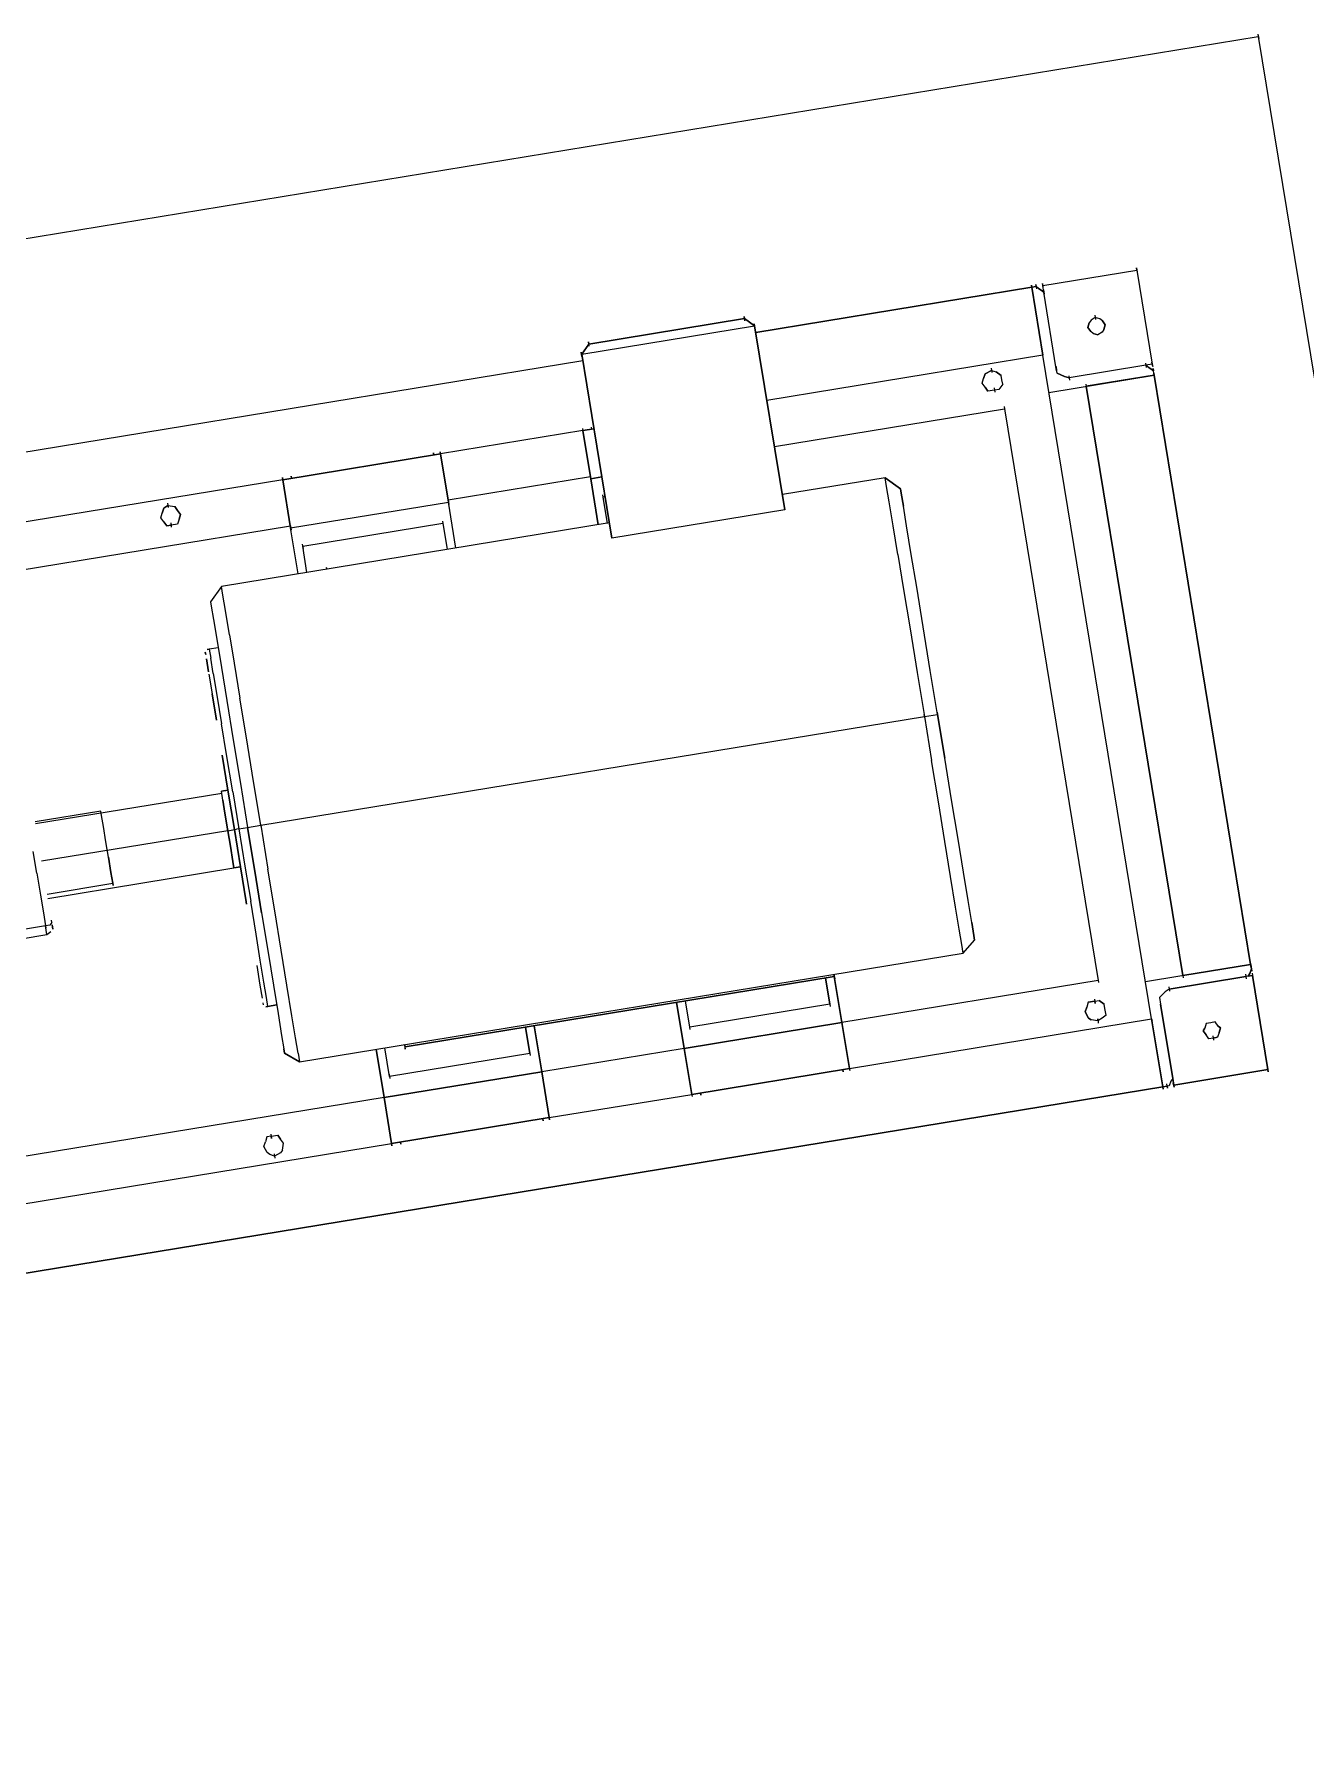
# Model space of a CAD drawing. Header units: metres. Extents: x 2 to 659295185, y -28 to 1124222152.
# Drawn here: x 655610.597 to 655611.799, y 1126539.763 to 1126541.382 of the extents above; entities that cross this region are included whole.
import ezdxf

# ---------------------------------------------------------------- set-up
doc = ezdxf.new("R2010")
doc.units = ezdxf.units.M
doc.header["$MEASUREMENT"] = 0
doc.layers.add('CCSM_C1_CUERPO CK$0$A-EQUIPOS', color=9, linetype='CONTINUOUS')

msp = doc.modelspace()

# ---------------------------------------------------------------- linework, layer by layer
at = {"layer": 'CCSM_C1_CUERPO CK$0$A-EQUIPOS', "lineweight": 5}
for p, q in [((655609.6068, 1126541.0275), (655611.754, 1126541.3795)), ((655609.6068, 1126541.0275), (655611.754, 1126541.3795)), ((655611.7537, 1126541.3815), (655611.754, 1126541.3795)), ((655611.7537, 1126541.3815), (655611.7544, 1126541.3774)), ((655611.754, 1126541.3795), (655612.9131, 1126534.3082)), ((655611.754, 1126541.3795), (655612.9131, 1126534.3082)), ((655611.5502, 1126541.1441), (655611.6392, 1126541.1587)), ((655611.5502, 1126541.1441), (655611.6392, 1126541.1587)), ((655611.6392, 1126541.1587), (655611.6389, 1126541.1607)), ((655611.6389, 1126541.1607), (655611.6396, 1126541.1566)), ((655611.6392, 1126541.1587), (655611.6538, 1126541.0696)), ((655611.6392, 1126541.1587), (655611.6538, 1126541.0696)), ((655611.5399, 1126541.1424), (655611.279, 1126541.0996)), ((655611.279, 1126541.0996), (655611.5399, 1126541.1424)), ((655611.5399, 1126541.1424), (655611.5395, 1126541.1444)), ((655611.5395, 1126541.1444), (655611.5402, 1126541.1403)), ((655611.5399, 1126541.1424), (655611.5395, 1126541.1444)), ((655611.5395, 1126541.1444), (655611.5402, 1126541.1403)), ((655611.544, 1126541.1431), (655611.5399, 1126541.1424)), ((655611.5399, 1126541.1424), (655611.544, 1126541.1431)), ((655611.5399, 1126541.1424), (655611.5504, 1126541.0782)), ((655611.5399, 1126541.1424), (655611.5504, 1126541.0782)), ((655611.5399, 1126541.1424), (655611.5504, 1126541.0782)), ((655611.5504, 1126541.0782), (655611.5399, 1126541.1424)), ((655611.544, 1126541.1431), (655611.5437, 1126541.1451)), ((655611.5437, 1126541.1451), (655611.5443, 1126541.141)), ((655611.5464, 1126541.1413), (655611.544, 1126541.1431)), ((655611.5464, 1126541.1413), (655611.544, 1126541.1431)), ((655611.5488, 1126541.1396), (655611.5464, 1126541.1413)), ((655611.5464, 1126541.1413), (655611.5488, 1126541.1396)), ((655611.5512, 1126541.1379), (655611.5488, 1126541.1396)), ((655611.5488, 1126541.1396), (655611.5512, 1126541.1379)), ((655611.5502, 1126541.1441), (655611.5499, 1126541.1461)), ((655611.5499, 1126541.1461), (655611.5505, 1126541.142)), ((655611.5512, 1126541.1379), (655611.5502, 1126541.1441)), ((655611.5512, 1126541.1379), (655611.5502, 1126541.1441)), ((655611.5509, 1126541.1399), (655611.5516, 1126541.1358)), ((655611.5631, 1126541.0654), (655611.5512, 1126541.1379)), ((655611.5631, 1126541.0654), (655611.5512, 1126541.1379)), ((655611.2686, 1126541.1107), (655611.268, 1126541.1148)), ((655611.268, 1126541.1148), (655611.2683, 1126541.1128)), ((655611.5995, 1126541.116), (655611.6001, 1126541.1119)), ((655611.1144, 1126541.079), (655611.2779, 1126541.1058)), ((655611.1213, 1126541.0887), (655611.2683, 1126541.1128)), ((655611.2683, 1126541.1128), (655611.1213, 1126541.0887)), ((655611.2779, 1126541.1058), (655611.2683, 1126541.1128)), ((655611.2683, 1126541.1128), (655611.2779, 1126541.1058)), ((655611.2783, 1126541.1038), (655611.2776, 1126541.1079)), ((655611.2776, 1126541.1079), (655611.2779, 1126541.1058)), ((655611.3064, 1126540.9319), (655611.2779, 1126541.1058)), ((655611.2779, 1126541.1058), (655611.3064, 1126540.9319)), ((655611.5943, 1126541.1088), (655611.5929, 1126541.1043)), ((655611.5929, 1126541.1043), (655611.5943, 1126541.1088)), ((655611.5929, 1126541.1043), (655611.5956, 1126541.1005)), ((655611.5956, 1126541.1005), (655611.5929, 1126541.1043)), ((655611.596, 1126541.1112), (655611.5943, 1126541.1088)), ((655611.596, 1126541.1112), (655611.5943, 1126541.1088)), ((655611.598, 1126541.0988), (655611.5956, 1126541.1005)), ((655611.598, 1126541.0988), (655611.5956, 1126541.1005)), ((655611.5998, 1126541.1139), (655611.596, 1126541.1112)), ((655611.5998, 1126541.1139), (655611.596, 1126541.1112)), ((655611.6025, 1126541.0974), (655611.598, 1126541.0988)), ((655611.598, 1126541.0988), (655611.6025, 1126541.0974)), ((655611.6043, 1126541.1125), (655611.5998, 1126541.1139)), ((655611.6043, 1126541.1125), (655611.5998, 1126541.1139)), ((655611.6063, 1126541.1001), (655611.6025, 1126541.0974)), ((655611.6063, 1126541.1001), (655611.6025, 1126541.0974)), ((655611.6067, 1126541.1108), (655611.6043, 1126541.1125)), ((655611.6067, 1126541.1108), (655611.6043, 1126541.1125)), ((655611.608, 1126541.1025), (655611.6063, 1126541.1001)), ((655611.608, 1126541.1025), (655611.6063, 1126541.1001)), ((655611.6094, 1126541.107), (655611.6067, 1126541.1108)), ((655611.6067, 1126541.1108), (655611.6094, 1126541.107)), ((655611.608, 1126541.1025), (655611.6094, 1126541.107)), ((655611.6094, 1126541.107), (655611.608, 1126541.1025)), ((655611.1144, 1126541.079), (655611.1213, 1126541.0887)), ((655611.1213, 1126541.0887), (655611.1144, 1126541.079)), ((655611.1216, 1126541.0866), (655611.1209, 1126541.0907)), ((655611.1209, 1126541.0907), (655611.1213, 1126541.0887)), ((655611.1154, 1126541.0728), (655609.8854, 1126540.8712)), ((655611.1154, 1126541.0728), (655609.8854, 1126540.8712)), ((655611.1147, 1126541.0769), (655611.114, 1126541.0811)), ((655611.114, 1126541.0811), (655611.1144, 1126541.079)), ((655611.1429, 1126540.9051), (655611.1144, 1126541.079)), ((655611.1144, 1126541.079), (655611.1429, 1126540.9051)), ((655611.5504, 1126541.0782), (655611.2895, 1126541.0354)), ((655611.5504, 1126541.0782), (655611.2895, 1126541.0354)), ((655611.5507, 1126541.0761), (655611.55, 1126541.0803)), ((655611.55, 1126541.0803), (655611.5504, 1126541.0782)), ((655611.5504, 1126541.0782), (655611.55, 1126541.0803)), ((655611.55, 1126541.0803), (655611.5504, 1126541.0782)), ((655611.5504, 1126541.0782), (655611.55, 1126541.0803)), ((655611.6532, 1126540.4508), (655611.5504, 1126541.0782)), ((655611.6532, 1126540.4508), (655611.5504, 1126541.0782)), ((655611.5628, 1126541.0675), (655611.5634, 1126541.0633)), ((655611.6476, 1126541.0686), (655611.5752, 1126541.0567)), ((655611.6476, 1126541.0686), (655611.5752, 1126541.0567)), ((655611.6473, 1126541.0707), (655611.648, 1126541.0665)), ((655611.6538, 1126541.0696), (655611.6476, 1126541.0686)), ((655611.6538, 1126541.0696), (655611.6476, 1126541.0686)), ((655611.65, 1126541.0669), (655611.6476, 1126541.0686)), ((655611.65, 1126541.0669), (655611.6476, 1126541.0686)), ((655611.6524, 1126541.0652), (655611.65, 1126541.0669)), ((655611.65, 1126541.0669), (655611.6524, 1126541.0652)), ((655611.6542, 1126541.0676), (655611.6535, 1126541.0717)), ((655611.6538, 1126541.0696), (655611.6542, 1126541.0676)), ((655611.493, 1126541.0518), (655611.4944, 1126541.0563)), ((655611.493, 1126541.0518), (655611.4944, 1126541.0563)), ((655611.4958, 1126541.048), (655611.493, 1126541.0518)), ((655611.4958, 1126541.048), (655611.493, 1126541.0518)), ((655611.4944, 1126541.0563), (655611.4958, 1126541.0607)), ((655611.4958, 1126541.0607), (655611.4944, 1126541.0563)), ((655611.4958, 1126541.0607), (655611.5017, 1126541.0638)), ((655611.5017, 1126541.0638), (655611.4958, 1126541.0607)), ((655611.5014, 1126541.0659), (655611.502, 1126541.0618)), ((655611.5017, 1126541.0638), (655611.5062, 1126541.0624)), ((655611.5017, 1126541.0638), (655611.5062, 1126541.0624)), ((655611.5017, 1126541.0638), (655611.502, 1126541.0618)), ((655611.5017, 1126541.0638), (655611.502, 1126541.0618)), ((655611.5017, 1126541.0638), (655611.502, 1126541.0618)), ((655611.5062, 1126541.0624), (655611.511, 1126541.059)), ((655611.511, 1126541.059), (655611.5062, 1126541.0624)), ((655611.5124, 1126541.0507), (655611.5089, 1126541.0459)), ((655611.5124, 1126541.0507), (655611.5089, 1126541.0459)), ((655611.5117, 1126541.0548), (655611.511, 1126541.059)), ((655611.5117, 1126541.0548), (655611.511, 1126541.059)), ((655611.5124, 1126541.0507), (655611.5117, 1126541.0548)), ((655611.5124, 1126541.0507), (655611.5117, 1126541.0548)), ((655611.5561, 1126541.043), (655611.6555, 1126541.0593)), ((655611.5561, 1126541.043), (655611.6555, 1126541.0593)), ((655611.5638, 1126541.0612), (655611.5631, 1126541.0654)), ((655611.5638, 1126541.0612), (655611.5631, 1126541.0654)), ((655611.5707, 1126541.0581), (655611.5638, 1126541.0612)), ((655611.5638, 1126541.0612), (655611.5707, 1126541.0581)), ((655611.5752, 1126541.0567), (655611.5707, 1126541.0581)), ((655611.5707, 1126541.0581), (655611.5752, 1126541.0567)), ((655611.5748, 1126541.0588), (655611.5755, 1126541.0547)), ((655611.5748, 1126541.0588), (655611.5752, 1126541.0567)), ((655611.591, 1126541.0508), (655611.5917, 1126541.0467)), ((655611.5913, 1126541.0488), (655611.6555, 1126541.0593)), ((655611.6555, 1126541.0593), (655611.5913, 1126541.0488)), ((655611.6549, 1126541.0634), (655611.6524, 1126541.0652)), ((655611.6524, 1126541.0652), (655611.6549, 1126541.0634)), ((655611.6545, 1126541.0655), (655611.6549, 1126541.0634)), ((655611.6552, 1126541.0613), (655611.6545, 1126541.0655)), ((655611.6555, 1126541.0593), (655611.6549, 1126541.0634)), ((655611.6555, 1126541.0593), (655611.6549, 1126541.0634)), ((655611.6559, 1126541.0572), (655611.6552, 1126541.0613)), ((655611.6552, 1126541.0613), (655611.6559, 1126541.0572)), ((655611.7468, 1126540.5023), (655611.6555, 1126541.0593)), ((655611.6555, 1126541.0593), (655611.7468, 1126540.5023)), ((655611.4958, 1126541.048), (655611.4985, 1126541.0442)), ((655611.4985, 1126541.0442), (655611.4958, 1126541.048)), ((655611.5048, 1126541.0452), (655611.4985, 1126541.0442)), ((655611.5048, 1126541.0452), (655611.4985, 1126541.0442)), ((655611.5044, 1126541.0473), (655611.5048, 1126541.0452)), ((655611.5044, 1126541.0473), (655611.5051, 1126541.0431)), ((655611.5044, 1126541.0473), (655611.5048, 1126541.0452)), ((655611.5044, 1126541.0473), (655611.5048, 1126541.0452)), ((655611.5089, 1126541.0459), (655611.5048, 1126541.0452)), ((655611.5089, 1126541.0459), (655611.5048, 1126541.0452)), ((655611.5913, 1126541.0488), (655611.6826, 1126540.4918)), ((655611.6826, 1126540.4918), (655611.5913, 1126541.0488)), ((655611.2966, 1126540.9919), (655611.514, 1126541.0276)), ((655611.2966, 1126540.9919), (655611.514, 1126541.0276)), ((655611.5137, 1126541.0296), (655611.5144, 1126541.0255)), ((655611.514, 1126541.0276), (655611.6026, 1126540.4871)), ((655611.514, 1126541.0276), (655611.6026, 1126540.4871)), ((655611.1155, 1126541.0069), (655610.981, 1126540.9849)), ((655611.1155, 1126541.0069), (655610.981, 1126540.9849)), ((655611.1152, 1126541.009), (655611.1159, 1126541.0048)), ((655611.1152, 1126541.009), (655611.1155, 1126541.0069)), ((655611.1259, 1126541.0086), (655611.1155, 1126541.0069)), ((655611.1155, 1126541.0069), (655611.1259, 1126541.0086)), ((655611.1155, 1126541.0069), (655611.123, 1126540.9614)), ((655611.123, 1126540.9614), (655611.1155, 1126541.0069)), ((655611.1235, 1126541.0103), (655611.1238, 1126541.0083)), ((655611.1235, 1126541.0103), (655611.1238, 1126541.0083)), ((655610.9744, 1126540.9859), (655610.9747, 1126540.9838)), ((655610.9747, 1126540.9838), (655610.9744, 1126540.9859)), ((655610.981, 1126540.9849), (655610.9806, 1126540.9869)), ((655610.9806, 1126540.9869), (655610.9813, 1126540.9828)), ((655610.981, 1126540.9849), (655610.8319, 1126540.9604)), ((655610.8319, 1126540.9604), (655610.981, 1126540.9849)), ((655610.9884, 1126540.9393), (655610.981, 1126540.9849)), ((655610.981, 1126540.9849), (655610.9884, 1126540.9393)), ((655610.8319, 1126540.9604), (655609.8959, 1126540.807)), ((655610.8319, 1126540.9604), (655609.8959, 1126540.807)), ((655610.8322, 1126540.9583), (655610.8315, 1126540.9625)), ((655610.8315, 1126540.9625), (655610.8319, 1126540.9604)), ((655610.8319, 1126540.9604), (655610.8393, 1126540.9149)), ((655610.8393, 1126540.9149), (655610.8319, 1126540.9604)), ((655610.8398, 1126540.9638), (655610.8401, 1126540.9618)), ((655610.8401, 1126540.9618), (655610.8398, 1126540.9638)), ((655610.9881, 1126540.9414), (655611.1227, 1126540.9634)), ((655610.9881, 1126540.9414), (655611.1227, 1126540.9634)), ((655611.1233, 1126540.9593), (655611.1227, 1126540.9634)), ((655611.1227, 1126540.9634), (655611.123, 1126540.9614)), ((655611.1334, 1126540.9631), (655611.123, 1126540.9614)), ((655611.123, 1126540.9614), (655611.1334, 1126540.9631)), ((655611.123, 1126540.9614), (655611.1301, 1126540.9179)), ((655611.1301, 1126540.9179), (655611.123, 1126540.9614)), ((655611.4014, 1126540.9623), (655611.3041, 1126540.9464)), ((655611.4014, 1126540.9623), (655611.3041, 1126540.9464)), ((655611.4027, 1126540.9541), (655611.4014, 1126540.9623)), ((655611.4014, 1126540.9623), (655611.4159, 1126540.952)), ((655611.4159, 1126540.952), (655611.4014, 1126540.9623)), ((655611.4051, 1126540.9396), (655611.4027, 1126540.9541)), ((655610.7228, 1126540.9383), (655610.7235, 1126540.9341)), ((655610.8393, 1126540.9149), (655610.9884, 1126540.9393)), ((655610.8393, 1126540.9149), (655610.9884, 1126540.9393)), ((655610.9881, 1126540.9414), (655610.9888, 1126540.9372)), ((655610.9881, 1126540.9414), (655610.9884, 1126540.9393)), ((655610.9955, 1126540.8958), (655610.9884, 1126540.9393)), ((655610.9955, 1126540.8958), (655610.9884, 1126540.9393)), ((655611.134, 1126540.9462), (655611.1347, 1126540.942)), ((655611.1364, 1126540.9444), (655611.1343, 1126540.9441)), ((655611.1364, 1126540.9444), (655611.1343, 1126540.9441)), ((655611.1343, 1126540.9441), (655611.1384, 1126540.9192)), ((655611.1343, 1126540.9441), (655611.1384, 1126540.9192)), ((655611.4089, 1126540.9168), (655611.4051, 1126540.9396)), ((655611.4159, 1126540.952), (655611.4165, 1126540.9478)), ((655611.4165, 1126540.9478), (655611.4159, 1126540.952)), ((655611.4165, 1126540.9478), (655611.4186, 1126540.9354)), ((655611.4186, 1126540.9354), (655611.4165, 1126540.9478)), ((655610.7166, 1126540.9245), (655610.7179, 1126540.929)), ((655610.7166, 1126540.9245), (655610.7179, 1126540.929)), ((655610.7193, 1126540.9207), (655610.7166, 1126540.9245)), ((655610.7193, 1126540.9207), (655610.7166, 1126540.9245)), ((655610.7179, 1126540.929), (655610.7193, 1126540.9335)), ((655610.7193, 1126540.9335), (655610.7179, 1126540.929)), ((655610.7193, 1126540.9335), (655610.7231, 1126540.9362)), ((655610.7231, 1126540.9362), (655610.7193, 1126540.9335)), ((655610.7193, 1126540.9207), (655610.7221, 1126540.9169)), ((655610.7221, 1126540.9169), (655610.7193, 1126540.9207)), ((655610.7231, 1126540.9362), (655610.7297, 1126540.9352)), ((655610.7231, 1126540.9362), (655610.7297, 1126540.9352)), ((655610.7231, 1126540.9362), (655610.7235, 1126540.9341)), ((655610.7231, 1126540.9362), (655610.7235, 1126540.9341)), ((655610.7231, 1126540.9362), (655610.7235, 1126540.9341)), ((655610.7297, 1126540.9352), (655610.7324, 1126540.9314)), ((655610.7324, 1126540.9314), (655610.7297, 1126540.9352)), ((655610.7324, 1126540.9314), (655610.7352, 1126540.9276)), ((655610.7352, 1126540.9276), (655610.7324, 1126540.9314)), ((655610.7338, 1126540.9231), (655610.7324, 1126540.9186)), ((655610.7338, 1126540.9231), (655610.7324, 1126540.9186)), ((655610.7352, 1126540.9276), (655610.7338, 1126540.9231)), ((655610.7338, 1126540.9231), (655610.7352, 1126540.9276)), ((655610.9829, 1126540.9214), (655610.9835, 1126540.9172)), ((655611.3064, 1126540.9319), (655611.1429, 1126540.9051)), ((655611.3061, 1126540.934), (655611.3064, 1126540.9319)), ((655611.4216, 1126540.9168), (655611.4186, 1126540.9354)), ((655611.4216, 1126540.9168), (655611.4186, 1126540.9354)), ((655609.9465, 1126540.7707), (655610.839, 1126540.9169)), ((655609.9465, 1126540.7707), (655610.839, 1126540.9169)), ((655610.7221, 1126540.9169), (655610.7262, 1126540.9176)), ((655610.7262, 1126540.9176), (655610.7221, 1126540.9169)), ((655610.7259, 1126540.9197), (655610.7262, 1126540.9176)), ((655610.7259, 1126540.9197), (655610.7265, 1126540.9155)), ((655610.7259, 1126540.9197), (655610.7262, 1126540.9176)), ((655610.7259, 1126540.9197), (655610.7262, 1126540.9176)), ((655610.7324, 1126540.9186), (655610.7262, 1126540.9176)), ((655610.7324, 1126540.9186), (655610.7262, 1126540.9176)), ((655611.1405, 1126540.9196), (655610.774, 1126540.8595)), ((655611.1405, 1126540.9196), (655610.774, 1126540.8595)), ((655610.839, 1126540.9169), (655610.8397, 1126540.9128)), ((655610.839, 1126540.9169), (655610.8393, 1126540.9149)), ((655610.8465, 1126540.8714), (655610.8393, 1126540.9149)), ((655610.8465, 1126540.8714), (655610.8393, 1126540.9149)), ((655610.8507, 1126540.8976), (655610.9832, 1126540.9193)), ((655610.8507, 1126540.8976), (655610.9832, 1126540.9193)), ((655610.9832, 1126540.9193), (655610.9873, 1126540.8945)), ((655610.9832, 1126540.9193), (655610.9873, 1126540.8945)), ((655611.1425, 1126540.9072), (655611.1429, 1126540.9051)), ((655611.4133, 1126540.8899), (655611.4089, 1126540.9168)), ((655611.426, 1126540.8898), (655611.4216, 1126540.9168)), ((655611.426, 1126540.8898), (655611.4216, 1126540.9168)), ((655610.8503, 1126540.8997), (655610.851, 1126540.8955)), ((655610.8547, 1126540.8727), (655610.8507, 1126540.8976)), ((655610.8547, 1126540.8727), (655610.8507, 1126540.8976)), ((655611.4133, 1126540.8899), (655611.4187, 1126540.8567)), ((655611.4311, 1126540.8588), (655611.426, 1126540.8898)), ((655611.4311, 1126540.8588), (655611.426, 1126540.8898)), ((655610.873, 1126540.8779), (655610.8734, 1126540.8758)), ((655610.873, 1126540.8779), (655610.8734, 1126540.8758)), ((655610.774, 1126540.8595), (655610.7636, 1126540.845)), ((655610.774, 1126540.8595), (655610.7636, 1126540.845)), ((655610.7753, 1126540.8512), (655610.774, 1126540.8595)), ((655611.4187, 1126540.8567), (655611.4248, 1126540.8195)), ((655611.4372, 1126540.8215), (655611.4311, 1126540.8588)), ((655611.4372, 1126540.8215), (655611.4311, 1126540.8588)), ((655610.7636, 1126540.845), (655610.7643, 1126540.8409)), ((655610.7636, 1126540.845), (655610.7643, 1126540.8409)), ((655610.7643, 1126540.8409), (655610.7663, 1126540.8285)), ((655610.7643, 1126540.8409), (655610.7663, 1126540.8285)), ((655610.7777, 1126540.8367), (655610.7753, 1126540.8512)), ((655610.7663, 1126540.8285), (655610.7694, 1126540.8098)), ((655610.7663, 1126540.8285), (655610.7694, 1126540.8098)), ((655610.7815, 1126540.8139), (655610.7777, 1126540.8367)), ((655610.7694, 1126540.8098), (655610.7738, 1126540.7829)), ((655610.7694, 1126540.8098), (655610.7738, 1126540.7829)), ((655610.7815, 1126540.8139), (655610.7859, 1126540.787)), ((655611.4248, 1126540.8195), (655611.4316, 1126540.7781)), ((655611.444, 1126540.7801), (655611.4372, 1126540.8215)), ((655611.444, 1126540.7801), (655611.4372, 1126540.8215)), ((655610.7586, 1126540.7975), (655610.759, 1126540.7954)), ((655610.759, 1126540.7954), (655610.7586, 1126540.7975)), ((655610.7597, 1126540.7912), (655610.7617, 1126540.7788)), ((655610.7617, 1126540.7788), (655610.7597, 1126540.7912)), ((655610.7604, 1126540.7999), (655610.7624, 1126540.8002)), ((655610.7624, 1126540.8002), (655610.7604, 1126540.7999)), ((655610.7707, 1126540.8016), (655610.7624, 1126540.8002)), ((655610.7707, 1126540.8016), (655610.7624, 1126540.8002)), ((655610.7624, 1126540.8002), (655610.7638, 1126540.7919)), ((655610.7662, 1126540.7774), (655610.7638, 1126540.7919)), ((655610.762, 1126540.7767), (655610.7651, 1126540.7581)), ((655610.7662, 1126540.7774), (655610.7696, 1126540.7567)), ((655610.7738, 1126540.7829), (655610.7789, 1126540.7519)), ((655610.7738, 1126540.7829), (655610.7789, 1126540.7519)), ((655610.7859, 1126540.787), (655610.7913, 1126540.7539)), ((655611.4316, 1126540.7781), (655611.4384, 1126540.7366)), ((655611.4508, 1126540.7387), (655611.444, 1126540.7801)), ((655611.4508, 1126540.7387), (655611.444, 1126540.7801)), ((655610.7651, 1126540.7581), (655610.7692, 1126540.7333)), ((655610.7692, 1126540.7333), (655610.7651, 1126540.7581)), ((655610.7696, 1126540.7567), (655610.774, 1126540.7298)), ((655610.7789, 1126540.7519), (655610.785, 1126540.7146)), ((655610.7789, 1126540.7519), (655610.785, 1126540.7146)), ((655610.7974, 1126540.7166), (655610.7913, 1126540.7539)), ((655610.7787, 1126540.7008), (655610.774, 1126540.7298)), ((655610.811, 1126540.6338), (655611.4384, 1126540.7366)), ((655611.438, 1126540.7387), (655611.4387, 1126540.7346)), ((655611.4384, 1126540.7366), (655611.4508, 1126540.7387)), ((655611.4384, 1126540.7366), (655611.4452, 1126540.6952)), ((655611.4505, 1126540.7407), (655611.4511, 1126540.7366)), ((655611.4508, 1126540.7387), (655611.4576, 1126540.6973)), ((655611.4576, 1126540.6973), (655611.4508, 1126540.7387)), ((655610.785, 1126540.7146), (655610.7918, 1126540.6732)), ((655610.785, 1126540.7146), (655610.7918, 1126540.6732)), ((655610.8042, 1126540.6752), (655610.7974, 1126540.7166)), ((655610.7746, 1126540.7001), (655610.78, 1126540.667)), ((655610.78, 1126540.667), (655610.7746, 1126540.7001)), ((655610.78, 1126540.667), (655610.7746, 1126540.7001)), ((655610.7845, 1126540.6656), (655610.7787, 1126540.7008)), ((655611.4516, 1126540.6559), (655611.4452, 1126540.6952)), ((655611.464, 1126540.6579), (655611.4576, 1126540.6973)), ((655611.464, 1126540.6579), (655611.4576, 1126540.6973)), ((655610.7742, 1126540.6639), (655610.5981, 1126540.6351)), ((655610.7742, 1126540.6639), (655610.5981, 1126540.6351)), ((655610.7738, 1126540.666), (655610.78, 1126540.667)), ((655610.78, 1126540.667), (655610.7738, 1126540.666)), ((655610.7752, 1126540.6577), (655610.7738, 1126540.666)), ((655610.7752, 1126540.6577), (655610.7738, 1126540.666)), ((655610.78, 1126540.667), (655610.7861, 1126540.6297)), ((655610.7861, 1126540.6297), (655610.78, 1126540.667)), ((655610.7845, 1126540.6656), (655610.7903, 1126540.6304)), ((655610.7918, 1126540.6732), (655610.7986, 1126540.6318)), ((655610.7918, 1126540.6732), (655610.7986, 1126540.6318)), ((655610.811, 1126540.6338), (655610.8042, 1126540.6752)), ((655610.6599, 1126540.6473), (655610.5978, 1126540.6371)), ((655610.6606, 1126540.6432), (655610.6599, 1126540.6473)), ((655610.6606, 1126540.6432), (655610.6599, 1126540.6473)), ((655610.7752, 1126540.6577), (655610.7772, 1126540.6453)), ((655610.7772, 1126540.6453), (655610.7752, 1126540.6577)), ((655610.7752, 1126540.6577), (655610.7772, 1126540.6453)), ((655610.7772, 1126540.6453), (655610.7752, 1126540.6577)), ((655610.7772, 1126540.6453), (655610.7799, 1126540.6287)), ((655610.7799, 1126540.6287), (655610.7772, 1126540.6453)), ((655610.7772, 1126540.6453), (655610.7799, 1126540.6287)), ((655610.7799, 1126540.6287), (655610.7772, 1126540.6453)), ((655611.4577, 1126540.6186), (655611.4516, 1126540.6559)), ((655611.4702, 1126540.6206), (655611.464, 1126540.6579)), ((655611.4702, 1126540.6206), (655611.464, 1126540.6579)), ((655610.6623, 1126540.6328), (655610.6606, 1126540.6432)), ((655610.6623, 1126540.6328), (655610.6606, 1126540.6432)), ((655610.6647, 1126540.6183), (655610.6623, 1126540.6328)), ((655610.6647, 1126540.6183), (655610.6623, 1126540.6328)), ((655610.7796, 1126540.6308), (655610.7803, 1126540.6266)), ((655610.7803, 1126540.6266), (655610.7796, 1126540.6308)), ((655610.7799, 1126540.6287), (655610.7861, 1126540.6297)), ((655610.7861, 1126540.6297), (655610.7882, 1126540.6301)), ((655610.7861, 1126540.6297), (655610.7919, 1126540.5945)), ((655610.7919, 1126540.5945), (655610.7861, 1126540.6297)), ((655610.7903, 1126540.6304), (655610.7882, 1126540.6301)), ((655610.7899, 1126540.6325), (655610.7906, 1126540.6283)), ((655610.7903, 1126540.6304), (655610.7986, 1126540.6318)), ((655610.7903, 1126540.6304), (655610.796, 1126540.5952)), ((655610.7982, 1126540.6338), (655610.7989, 1126540.6297)), ((655610.7986, 1126540.6318), (655610.811, 1126540.6338)), ((655610.8053, 1126540.5904), (655610.7986, 1126540.6318)), ((655610.7986, 1126540.6318), (655610.8053, 1126540.5904)), ((655610.8106, 1126540.6359), (655610.8113, 1126540.6317)), ((655610.811, 1126540.6338), (655610.8178, 1126540.5924)), ((655610.7799, 1126540.6287), (655610.6039, 1126540.5999)), ((655610.6671, 1126540.6038), (655610.6647, 1126540.6183)), ((655610.6671, 1126540.6038), (655610.6647, 1126540.6183)), ((655610.7823, 1126540.6142), (655610.7799, 1126540.6287)), ((655610.7799, 1126540.6287), (655610.7823, 1126540.6142)), ((655610.7823, 1126540.6142), (655610.7799, 1126540.6287)), ((655610.7823, 1126540.6142), (655610.7799, 1126540.6287)), ((655610.7847, 1126540.5997), (655610.7823, 1126540.6142)), ((655610.7823, 1126540.6142), (655610.7847, 1126540.5997)), ((655611.4632, 1126540.5855), (655611.4577, 1126540.6186)), ((655611.4752, 1126540.5896), (655611.4702, 1126540.6206)), ((655611.4752, 1126540.5896), (655611.4702, 1126540.6206)), ((655610.5994, 1126540.5885), (655610.596, 1126540.6092)), ((655610.6694, 1126540.5893), (655610.6671, 1126540.6038)), ((655610.6671, 1126540.6038), (655610.6694, 1126540.5893)), ((655610.7857, 1126540.5935), (655610.7847, 1126540.5997)), ((655610.7847, 1126540.5997), (655610.7857, 1126540.5935)), ((655610.5994, 1126540.5885), (655610.6028, 1126540.5678)), ((655610.6097, 1126540.5647), (655610.7857, 1126540.5935)), ((655610.6097, 1126540.5647), (655610.7857, 1126540.5935)), ((655610.6711, 1126540.579), (655610.6694, 1126540.5893)), ((655610.6694, 1126540.5893), (655610.6711, 1126540.579)), ((655610.6708, 1126540.5811), (655610.6715, 1126540.5769)), ((655610.7919, 1126540.5945), (655610.7857, 1126540.5935)), ((655610.7857, 1126540.5935), (655610.7919, 1126540.5945)), ((655610.7973, 1126540.5614), (655610.7919, 1126540.5945)), ((655610.7919, 1126540.5945), (655610.7973, 1126540.5614)), ((655610.7973, 1126540.5614), (655610.7919, 1126540.5945)), ((655610.796, 1126540.5952), (655610.8015, 1126540.5621)), ((655610.8118, 1126540.551), (655610.8053, 1126540.5904)), ((655610.8053, 1126540.5904), (655610.8118, 1126540.551)), ((655610.8242, 1126540.553), (655610.8178, 1126540.5924)), ((655611.4679, 1126540.5565), (655611.4632, 1126540.5855)), ((655611.4797, 1126540.5627), (655611.4752, 1126540.5896)), ((655611.4797, 1126540.5627), (655611.4752, 1126540.5896)), ((655610.6028, 1126540.5678), (655610.6055, 1126540.5512)), ((655610.609, 1126540.5688), (655610.6711, 1126540.579)), ((655610.6715, 1126540.5769), (655610.6711, 1126540.579)), ((655610.6711, 1126540.579), (655610.6715, 1126540.5769)), ((655610.6055, 1126540.5512), (655610.6075, 1126540.5388)), ((655610.7977, 1126540.5593), (655610.7973, 1126540.5614)), ((655610.7973, 1126540.5614), (655610.7977, 1126540.5593)), ((655610.8066, 1126540.531), (655610.8015, 1126540.5621)), ((655610.8118, 1126540.551), (655610.8179, 1126540.5137)), ((655610.8118, 1126540.551), (655610.8179, 1126540.5137)), ((655610.8303, 1126540.5158), (655610.8242, 1126540.553)), ((655611.4713, 1126540.5358), (655611.4679, 1126540.5565)), ((655611.4831, 1126540.542), (655611.4797, 1126540.5627)), ((655611.4831, 1126540.542), (655611.4797, 1126540.5627)), ((655610.6075, 1126540.5388), (655610.5579, 1126540.5306)), ((655610.6072, 1126540.5409), (655610.6079, 1126540.5367)), ((655610.6117, 1126540.5395), (655610.6075, 1126540.5388)), ((655610.6089, 1126540.5305), (655610.6075, 1126540.5388)), ((655610.6089, 1126540.5305), (655610.6127, 1126540.5333)), ((655610.6134, 1126540.5419), (655610.6117, 1126540.5395)), ((655610.6134, 1126540.5419), (655610.6131, 1126540.544)), ((655610.6138, 1126540.5398), (655610.6141, 1126540.5377)), ((655610.6141, 1126540.5377), (655610.6138, 1126540.5398)), ((655610.6144, 1126540.5357), (655610.6141, 1126540.5377)), ((655610.6141, 1126540.5377), (655610.6144, 1126540.5357)), ((655610.6144, 1126540.5357), (655610.6141, 1126540.5377)), ((655611.4737, 1126540.5213), (655611.4713, 1126540.5358)), ((655611.4851, 1126540.5295), (655611.4831, 1126540.542)), ((655611.4831, 1126540.542), (655611.4851, 1126540.5295)), ((655610.5592, 1126540.5224), (655610.6089, 1126540.5305)), ((655610.8106, 1126540.5062), (655610.8066, 1126540.531)), ((655610.8358, 1126540.4826), (655610.8303, 1126540.5158)), ((655611.475, 1126540.513), (655611.4737, 1126540.5213)), ((655611.475, 1126540.513), (655611.4858, 1126540.5254)), ((655611.475, 1126540.513), (655611.4858, 1126540.5254)), ((655611.4858, 1126540.5254), (655611.4851, 1126540.5295)), ((655611.4851, 1126540.5295), (655611.4858, 1126540.5254)), ((655610.8072, 1126540.5013), (655610.8102, 1126540.4827)), ((655610.814, 1126540.4855), (655610.8106, 1126540.5062)), ((655610.8179, 1126540.5137), (655610.823, 1126540.4827)), ((655610.8179, 1126540.5137), (655610.823, 1126540.4827)), ((655610.8476, 1126540.4102), (655611.475, 1126540.513)), ((655610.8476, 1126540.4102), (655611.475, 1126540.513)), ((655611.7468, 1126540.5023), (655611.6474, 1126540.486)), ((655611.7468, 1126540.5023), (655611.6474, 1126540.486)), ((655611.7468, 1126540.5023), (655611.6826, 1126540.4918)), ((655611.6826, 1126540.4918), (655611.7468, 1126540.5023)), ((655611.7472, 1126540.5002), (655611.7465, 1126540.5043)), ((655611.7465, 1126540.5043), (655611.7472, 1126540.5002)), ((655611.7468, 1126540.5023), (655611.7475, 1126540.4981)), ((655611.7475, 1126540.4981), (655611.7468, 1126540.5023)), ((655611.7479, 1126540.4961), (655611.7472, 1126540.5002)), ((655610.8164, 1126540.471), (655610.814, 1126540.4855)), ((655611.3532, 1126540.4909), (655610.9474, 1126540.4244)), ((655610.9474, 1126540.4244), (655611.3532, 1126540.4909)), ((655611.349, 1126540.4647), (655611.3449, 1126540.4896)), ((655611.3449, 1126540.4896), (655611.349, 1126540.4647)), ((655611.3532, 1126540.4909), (655611.3529, 1126540.493)), ((655611.3529, 1126540.493), (655611.3532, 1126540.4909)), ((655611.3529, 1126540.493), (655611.3536, 1126540.4888)), ((655611.3603, 1126540.4474), (655611.3532, 1126540.4909)), ((655611.3532, 1126540.4909), (655611.3603, 1126540.4474)), ((655611.3536, 1126540.4888), (655611.3532, 1126540.4909)), ((655611.6026, 1126540.4871), (655611.3603, 1126540.4474)), ((655611.6026, 1126540.4871), (655611.3603, 1126540.4474)), ((655611.6023, 1126540.4892), (655611.6029, 1126540.4851)), ((655611.7423, 1126540.4909), (655611.6698, 1126540.479)), ((655611.6698, 1126540.479), (655611.7423, 1126540.4909)), ((655611.6823, 1126540.4938), (655611.683, 1126540.4897)), ((655611.742, 1126540.493), (655611.7427, 1126540.4888)), ((655611.7444, 1126540.4912), (655611.7423, 1126540.4909)), ((655611.7444, 1126540.4912), (655611.7423, 1126540.4909)), ((655611.7461, 1126540.4937), (655611.7444, 1126540.4912)), ((655611.7444, 1126540.4912), (655611.7461, 1126540.4937)), ((655611.7461, 1126540.4937), (655611.7444, 1126540.4912)), ((655611.7444, 1126540.4912), (655611.7461, 1126540.4937)), ((655611.7444, 1126540.4912), (655611.7461, 1126540.4937)), ((655611.7461, 1126540.4937), (655611.7444, 1126540.4912)), ((655611.7485, 1126540.4919), (655611.7444, 1126540.4912)), ((655611.7444, 1126540.4912), (655611.7485, 1126540.4919)), ((655611.7475, 1126540.4981), (655611.7461, 1126540.4937)), ((655611.7461, 1126540.4937), (655611.7475, 1126540.4981)), ((655611.7475, 1126540.4981), (655611.7461, 1126540.4937)), ((655611.7461, 1126540.4937), (655611.7475, 1126540.4981)), ((655611.7461, 1126540.4937), (655611.7475, 1126540.4981)), ((655611.7475, 1126540.4981), (655611.7461, 1126540.4937)), ((655611.7475, 1126540.4981), (655611.7479, 1126540.4961)), ((655611.7482, 1126540.494), (655611.7485, 1126540.4919)), ((655611.7482, 1126540.494), (655611.7489, 1126540.4899)), ((655611.7631, 1126540.4029), (655611.7485, 1126540.4919)), ((655611.7485, 1126540.4919), (655611.7631, 1126540.4029)), ((655610.8102, 1126540.4827), (655610.8123, 1126540.4703)), ((655610.8178, 1126540.4627), (655610.8164, 1126540.471)), ((655610.823, 1126540.4827), (655610.8274, 1126540.4558)), ((655610.823, 1126540.4827), (655610.8274, 1126540.4558)), ((655610.8405, 1126540.4537), (655610.8358, 1126540.4826)), ((655611.2165, 1126540.443), (655611.2124, 1126540.4678)), ((655611.2165, 1126540.443), (655611.2124, 1126540.4678)), ((655611.5932, 1126540.4665), (655611.5994, 1126540.4675)), ((655611.5994, 1126540.4675), (655611.5932, 1126540.4665)), ((655611.5991, 1126540.4696), (655611.5998, 1126540.4654)), ((655611.5994, 1126540.4675), (655611.6036, 1126540.4682)), ((655611.5994, 1126540.4675), (655611.6036, 1126540.4682)), ((655611.5994, 1126540.4675), (655611.5998, 1126540.4654)), ((655611.5994, 1126540.4675), (655611.5998, 1126540.4654)), ((655611.5998, 1126540.4654), (655611.5994, 1126540.4675)), ((655611.6036, 1126540.4682), (655611.6084, 1126540.4647)), ((655611.6084, 1126540.4647), (655611.6036, 1126540.4682)), ((655611.666, 1126540.4763), (655611.6605, 1126540.4711)), ((655611.666, 1126540.4763), (655611.6605, 1126540.4711)), ((655611.6605, 1126540.4711), (655611.6615, 1126540.4649)), ((655611.6605, 1126540.4711), (655611.6615, 1126540.4649)), ((655611.6698, 1126540.479), (655611.666, 1126540.4763)), ((655611.6698, 1126540.479), (655611.666, 1126540.4763)), ((655611.6695, 1126540.4811), (655611.6702, 1126540.477)), ((655611.6698, 1126540.479), (655611.6702, 1126540.477)), ((655610.8129, 1126540.4661), (655610.8133, 1126540.4641)), ((655610.8129, 1126540.4661), (655610.8133, 1126540.4641)), ((655610.8157, 1126540.4623), (655610.8178, 1126540.4627)), ((655610.8178, 1126540.4627), (655610.8157, 1126540.4623)), ((655610.8178, 1126540.4627), (655610.826, 1126540.464)), ((655610.826, 1126540.464), (655610.8178, 1126540.4627)), ((655610.8274, 1126540.4558), (655610.8308, 1126540.4351)), ((655610.8274, 1126540.4558), (655610.8308, 1126540.4351)), ((655610.8439, 1126540.4329), (655610.8405, 1126540.4537)), ((655611.2041, 1126540.4665), (655611.2113, 1126540.423)), ((655611.2113, 1126540.423), (655611.2041, 1126540.4665)), ((655611.349, 1126540.4647), (655611.2165, 1126540.443)), ((655611.349, 1126540.4647), (655611.2165, 1126540.443)), ((655611.3487, 1126540.4668), (655611.3493, 1126540.4626)), ((655611.5918, 1126540.462), (655611.5905, 1126540.4575)), ((655611.5905, 1126540.4575), (655611.5918, 1126540.462)), ((655611.5905, 1126540.4575), (655611.5935, 1126540.4516)), ((655611.5935, 1126540.4516), (655611.5905, 1126540.4575)), ((655611.5932, 1126540.4665), (655611.5918, 1126540.462)), ((655611.5932, 1126540.4665), (655611.5918, 1126540.462)), ((655611.5935, 1126540.4516), (655611.5959, 1126540.4499)), ((655611.5959, 1126540.4499), (655611.5935, 1126540.4516)), ((655611.6063, 1126540.4516), (655611.6025, 1126540.4489)), ((655611.6063, 1126540.4516), (655611.6025, 1126540.4489)), ((655611.6101, 1126540.4544), (655611.6063, 1126540.4516)), ((655611.6101, 1126540.4544), (655611.6063, 1126540.4516)), ((655611.6091, 1126540.4606), (655611.6084, 1126540.4647)), ((655611.6091, 1126540.4606), (655611.6084, 1126540.4647)), ((655611.6101, 1126540.4544), (655611.6091, 1126540.4606)), ((655611.6101, 1126540.4544), (655611.6091, 1126540.4606)), ((655611.6536, 1126540.4487), (655611.6529, 1126540.4529)), ((655611.6612, 1126540.467), (655611.6619, 1126540.4628)), ((655611.6615, 1126540.4649), (655611.6731, 1126540.3945)), ((655611.6731, 1126540.3945), (655611.6615, 1126540.4649)), ((655610.8308, 1126540.4351), (655610.8328, 1126540.4226)), ((655610.8308, 1126540.4351), (655610.8328, 1126540.4226)), ((655611.0613, 1126540.4431), (655611.0653, 1126540.4182)), ((655611.0653, 1126540.4182), (655611.0613, 1126540.4431)), ((655611.0767, 1126540.4009), (655611.0695, 1126540.4444)), ((655611.0695, 1126540.4444), (655611.0767, 1126540.4009)), ((655611.3603, 1126540.4474), (655611.2113, 1126540.423)), ((655611.2113, 1126540.423), (655611.3603, 1126540.4474)), ((655611.2161, 1126540.4451), (655611.2168, 1126540.4409)), ((655611.36, 1126540.4495), (655611.3607, 1126540.4454)), ((655611.3607, 1126540.4454), (655611.3603, 1126540.4474)), ((655611.3603, 1126540.4474), (655611.3675, 1126540.4039)), ((655611.3675, 1126540.4039), (655611.3603, 1126540.4474)), ((655611.3675, 1126540.4039), (655611.6532, 1126540.4508)), ((655611.3675, 1126540.4039), (655611.6532, 1126540.4508)), ((655611.6025, 1126540.4489), (655611.5959, 1126540.4499)), ((655611.6025, 1126540.4489), (655611.5959, 1126540.4499)), ((655611.6022, 1126540.4509), (655611.6025, 1126540.4489)), ((655611.6022, 1126540.4509), (655611.6028, 1126540.4468)), ((655611.6022, 1126540.4509), (655611.6025, 1126540.4489)), ((655611.6025, 1126540.4489), (655611.6022, 1126540.4509)), ((655611.6532, 1126540.4508), (655611.6536, 1126540.4487)), ((655611.6532, 1126540.4508), (655611.6536, 1126540.4487)), ((655611.6536, 1126540.4487), (655611.6532, 1126540.4508)), ((655611.6637, 1126540.3866), (655611.6532, 1126540.4508)), ((655611.6637, 1126540.3866), (655611.6532, 1126540.4508)), ((655611.6532, 1126540.4508), (655611.6536, 1126540.4487)), ((655611.6637, 1126540.3866), (655611.6532, 1126540.4508)), ((655611.6532, 1126540.4508), (655611.6637, 1126540.3866)), ((655611.7036, 1126540.442), (655611.7018, 1126540.4396)), ((655611.7018, 1126540.4396), (655611.7036, 1126540.442)), ((655611.7018, 1126540.4396), (655611.7046, 1126540.4358)), ((655611.7046, 1126540.4358), (655611.7018, 1126540.4396)), ((655611.7049, 1126540.4465), (655611.7036, 1126540.442)), ((655611.7049, 1126540.4465), (655611.7036, 1126540.442)), ((655611.7073, 1126540.432), (655611.7046, 1126540.4358)), ((655611.7073, 1126540.432), (655611.7046, 1126540.4358)), ((655611.7091, 1126540.4472), (655611.7049, 1126540.4465)), ((655611.7091, 1126540.4472), (655611.7049, 1126540.4465)), ((655611.7132, 1126540.4479), (655611.7091, 1126540.4472)), ((655611.7132, 1126540.4479), (655611.7091, 1126540.4472)), ((655611.716, 1126540.4441), (655611.7132, 1126540.4479)), ((655611.716, 1126540.4441), (655611.7132, 1126540.4479)), ((655611.717, 1126540.4379), (655611.7156, 1126540.4334)), ((655611.717, 1126540.4379), (655611.7156, 1126540.4334)), ((655611.7184, 1126540.4423), (655611.716, 1126540.4441)), ((655611.716, 1126540.4441), (655611.7184, 1126540.4423)), ((655611.717, 1126540.4379), (655611.7184, 1126540.4423)), ((655611.7184, 1126540.4423), (655611.717, 1126540.4379)), ((655610.8328, 1126540.4226), (655610.8335, 1126540.4185)), ((655610.8335, 1126540.4185), (655610.8328, 1126540.4226)), ((655610.8463, 1126540.4185), (655610.8439, 1126540.4329)), ((655610.9201, 1126540.4221), (655610.9276, 1126540.3765)), ((655610.9276, 1126540.3765), (655610.9201, 1126540.4221)), ((655610.9328, 1126540.3965), (655610.9284, 1126540.4234)), ((655610.9328, 1126540.3965), (655610.9284, 1126540.4234)), ((655610.947, 1126540.4265), (655610.9474, 1126540.4244)), ((655610.9474, 1126540.4244), (655610.947, 1126540.4265)), ((655610.947, 1126540.4265), (655610.9477, 1126540.4223)), ((655610.9477, 1126540.4223), (655610.9474, 1126540.4244)), ((655611.065, 1126540.4203), (655611.0657, 1126540.4161)), ((655611.2113, 1126540.423), (655611.0767, 1126540.4009)), ((655611.2113, 1126540.423), (655611.0767, 1126540.4009)), ((655611.2109, 1126540.4251), (655611.2116, 1126540.4209)), ((655611.2116, 1126540.4209), (655611.2113, 1126540.423)), ((655611.2113, 1126540.423), (655611.2184, 1126540.3795)), ((655611.2184, 1126540.3795), (655611.2113, 1126540.423)), ((655611.7115, 1126540.4327), (655611.7073, 1126540.432)), ((655611.7115, 1126540.4327), (655611.7073, 1126540.432)), ((655611.7111, 1126540.4348), (655611.7118, 1126540.4306)), ((655611.7156, 1126540.4334), (655611.7115, 1126540.4327)), ((655611.7115, 1126540.4327), (655611.7156, 1126540.4334)), ((655610.8476, 1126540.4102), (655610.8335, 1126540.4185)), ((655610.8335, 1126540.4185), (655610.8476, 1126540.4102)), ((655610.8463, 1126540.4185), (655610.8476, 1126540.4102)), ((655611.0653, 1126540.4182), (655610.9328, 1126540.3965)), ((655611.0653, 1126540.4182), (655610.9328, 1126540.3965)), ((655611.0763, 1126540.403), (655611.077, 1126540.3989)), ((655611.2184, 1126540.3795), (655611.3675, 1126540.4039)), ((655611.3675, 1126540.4039), (655611.2184, 1126540.3795)), ((655611.3613, 1126540.4029), (655611.3616, 1126540.4009)), ((655611.3616, 1126540.4009), (655611.3613, 1126540.4029)), ((655611.3671, 1126540.406), (655611.3678, 1126540.4019)), ((655611.3678, 1126540.4019), (655611.3675, 1126540.4039)), ((655611.6741, 1126540.3883), (655611.7631, 1126540.4029)), ((655611.7631, 1126540.4029), (655611.6741, 1126540.3883)), ((655611.7635, 1126540.4008), (655611.7628, 1126540.405)), ((655611.7631, 1126540.4029), (655611.7635, 1126540.4008)), ((655610.0093, 1126540.1154), (655611.6637, 1126540.3866)), ((655611.6637, 1126540.3866), (655610.0093, 1126540.1154)), ((655610.9276, 1126540.3765), (655611.0767, 1126540.4009)), ((655611.0767, 1126540.4009), (655610.9276, 1126540.3765)), ((655610.9325, 1126540.3986), (655610.9331, 1126540.3944)), ((655611.0767, 1126540.4009), (655611.0838, 1126540.3575)), ((655611.0838, 1126540.3575), (655611.0767, 1126540.4009)), ((655611.0767, 1126540.4009), (655611.077, 1126540.3989)), ((655611.6634, 1126540.3887), (655611.6641, 1126540.3845)), ((655611.6641, 1126540.3845), (655611.6634, 1126540.3887)), ((655611.6679, 1126540.3873), (655611.6637, 1126540.3866)), ((655611.6637, 1126540.3866), (655611.6679, 1126540.3873)), ((655611.6641, 1126540.3845), (655611.6637, 1126540.3866)), ((655611.6637, 1126540.3866), (655611.6641, 1126540.3845)), ((655611.6682, 1126540.3852), (655611.6675, 1126540.3893)), ((655611.6699, 1126540.3876), (655611.6679, 1126540.3873)), ((655611.6699, 1126540.3876), (655611.6679, 1126540.3873)), ((655611.6679, 1126540.3873), (655611.6682, 1126540.3852)), ((655611.6713, 1126540.3921), (655611.6699, 1126540.3876)), ((655611.6713, 1126540.3921), (655611.6699, 1126540.3876)), ((655611.6731, 1126540.3945), (655611.6713, 1126540.3921)), ((655611.6731, 1126540.3945), (655611.6713, 1126540.3921)), ((655611.6727, 1126540.3966), (655611.6734, 1126540.3924)), ((655611.6731, 1126540.3945), (655611.6741, 1126540.3883)), ((655611.6741, 1126540.3883), (655611.6731, 1126540.3945)), ((655611.6744, 1126540.3862), (655611.6737, 1126540.3904)), ((655611.6741, 1126540.3883), (655611.6744, 1126540.3862)), ((655610.9276, 1126540.3765), (655610.2298, 1126540.2621)), ((655610.9276, 1126540.3765), (655610.2298, 1126540.2621)), ((655610.9272, 1126540.3786), (655610.9279, 1126540.3744)), ((655610.9276, 1126540.3765), (655610.9347, 1126540.333)), ((655610.9347, 1126540.333), (655610.9276, 1126540.3765)), ((655610.9276, 1126540.3765), (655610.9279, 1126540.3744)), ((655611.0838, 1126540.3575), (655611.2184, 1126540.3795)), ((655611.0838, 1126540.3575), (655611.2184, 1126540.3795)), ((655611.218, 1126540.3816), (655611.2187, 1126540.3774)), ((655611.2184, 1126540.3795), (655611.2187, 1126540.3774)), ((655611.2267, 1126540.3809), (655611.227, 1126540.3788)), ((655611.227, 1126540.3788), (655611.2267, 1126540.3809)), ((655610.9347, 1126540.333), (655611.0838, 1126540.3575)), ((655611.0838, 1126540.3575), (655610.9347, 1126540.333)), ((655611.0776, 1126540.3564), (655611.0779, 1126540.3544)), ((655611.0779, 1126540.3544), (655611.0776, 1126540.3564)), ((655611.0834, 1126540.3595), (655611.0841, 1126540.3554)), ((655611.0841, 1126540.3554), (655611.0838, 1126540.3575)), ((655610.8167, 1126540.3392), (655610.8154, 1126540.3347)), ((655610.8167, 1126540.3392), (655610.8154, 1126540.3347)), ((655610.8209, 1126540.3399), (655610.8167, 1126540.3392)), ((655610.8209, 1126540.3399), (655610.8167, 1126540.3392)), ((655610.8205, 1126540.3419), (655610.8212, 1126540.3378)), ((655610.8209, 1126540.3399), (655610.8271, 1126540.3409)), ((655610.8209, 1126540.3399), (655610.8271, 1126540.3409)), ((655610.8209, 1126540.3399), (655610.8212, 1126540.3378)), ((655610.8209, 1126540.3399), (655610.8212, 1126540.3378)), ((655610.8212, 1126540.3378), (655610.8209, 1126540.3399)), ((655610.8271, 1126540.3409), (655610.8298, 1126540.3371)), ((655610.8298, 1126540.3371), (655610.8271, 1126540.3409)), ((655610.2369, 1126540.2186), (655610.9347, 1126540.333)), ((655610.2369, 1126540.2186), (655610.9347, 1126540.333)), ((655610.814, 1126540.3302), (655610.8154, 1126540.3347)), ((655610.814, 1126540.3302), (655610.8154, 1126540.3347)), ((655610.8171, 1126540.3244), (655610.814, 1126540.3302)), ((655610.8171, 1126540.3244), (655610.814, 1126540.3302)), ((655610.8195, 1126540.3226), (655610.8171, 1126540.3244)), ((655610.8195, 1126540.3226), (655610.8171, 1126540.3244)), ((655610.8239, 1126540.3212), (655610.8195, 1126540.3226)), ((655610.8239, 1126540.3212), (655610.8195, 1126540.3226)), ((655610.8236, 1126540.3233), (655610.8239, 1126540.3212)), ((655610.8236, 1126540.3233), (655610.8243, 1126540.3192)), ((655610.8236, 1126540.3233), (655610.8239, 1126540.3212)), ((655610.8236, 1126540.3233), (655610.8239, 1126540.3212)), ((655610.8298, 1126540.3243), (655610.8239, 1126540.3212)), ((655610.8298, 1126540.3243), (655610.8239, 1126540.3212)), ((655610.8326, 1126540.3333), (655610.8298, 1126540.3371)), ((655610.8326, 1126540.3333), (655610.8298, 1126540.3371)), ((655610.8315, 1126540.3267), (655610.8298, 1126540.3243)), ((655610.8315, 1126540.3267), (655610.8298, 1126540.3243)), ((655610.8315, 1126540.3267), (655610.8326, 1126540.3333)), ((655610.8315, 1126540.3267), (655610.8326, 1126540.3333)), ((655610.9344, 1126540.3351), (655610.935, 1126540.3309)), ((655610.935, 1126540.3309), (655610.9347, 1126540.333)), ((655610.943, 1126540.3344), (655610.9433, 1126540.3323)), ((655610.9433, 1126540.3323), (655610.943, 1126540.3344))]:
    msp.add_line(p, q, dxfattribs=at)

doc.saveas('drawing.dxf')
